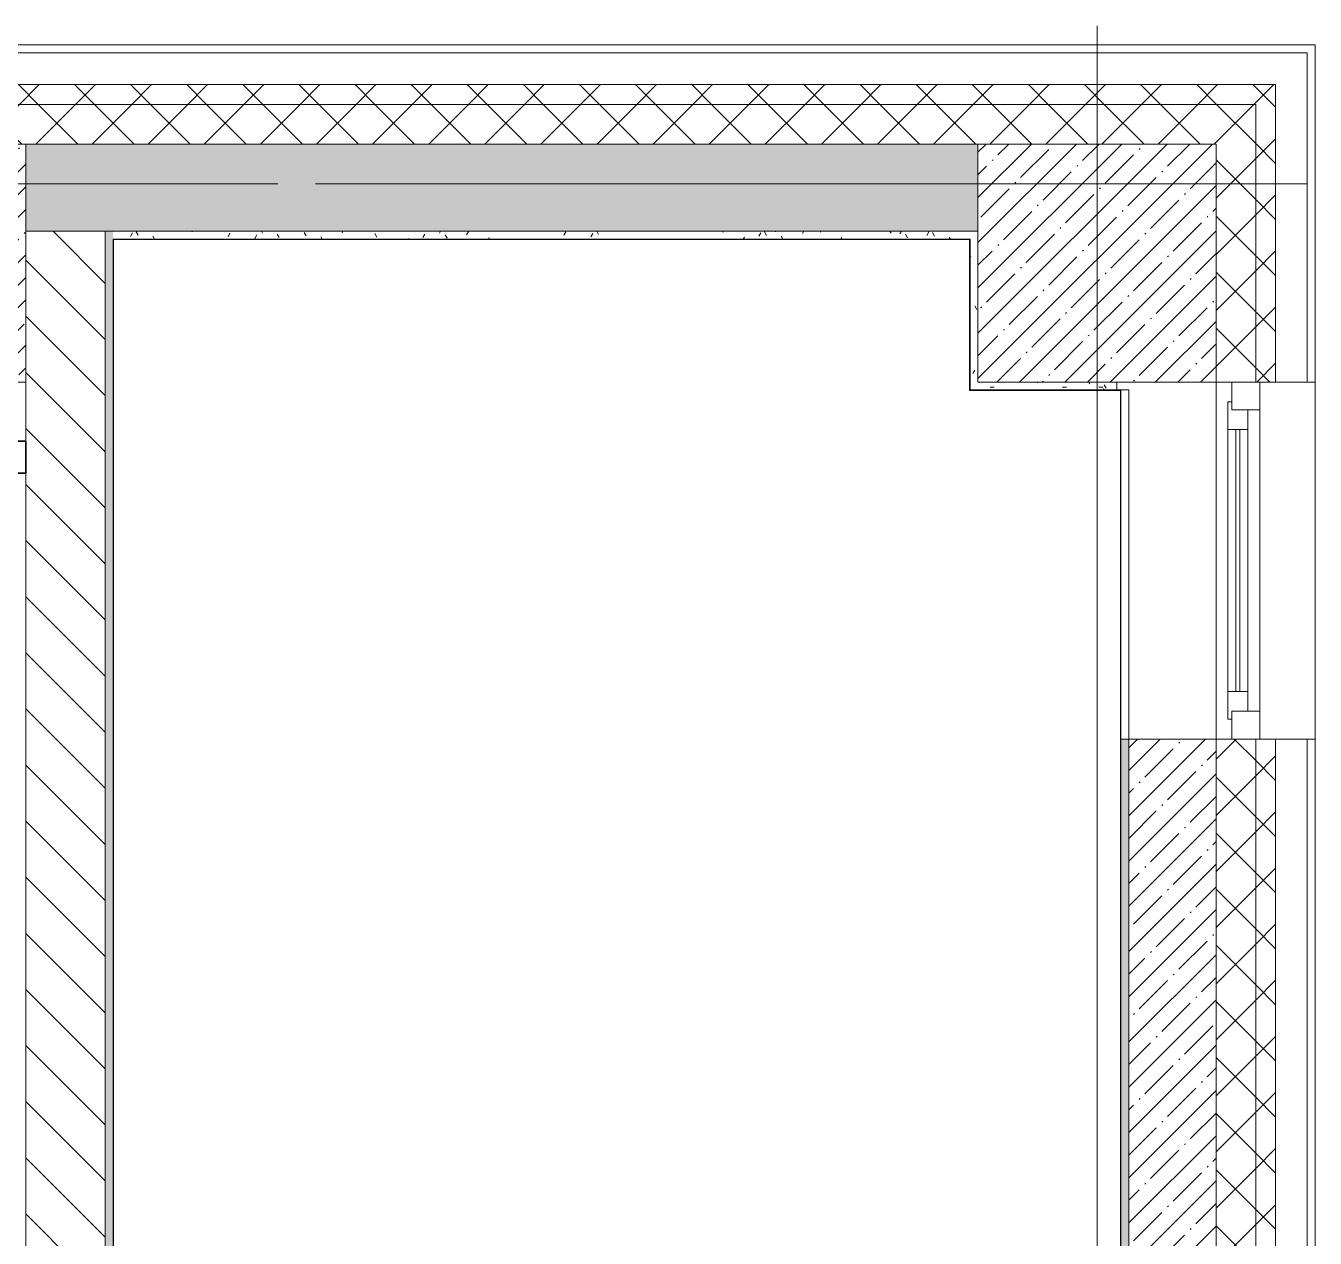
# Model space of a CAD drawing. Header units: millimetres. Extents: x -3456 to 185767, y -8553 to 29000.
# Drawn here: x 30610 to 33860, y 24342 to 27398 of the extents above; entities that cross this region are included whole.
import ezdxf

# ---------------------------------------------------------------- set-up
doc = ezdxf.new("R2010")
doc.units = ezdxf.units.MM
doc.linetypes.add('Осевая', pattern=[3175, 635, -476.25, 1587.5, -476.25])
for name, color, linetype, lineweight in [('A-GLAZ', 7, 'Continuous', 9), ('A-GLAZ-1', 7, 'Continuous', 13), ('A-WALL', 7, 'Continuous', 9), ('A-WALL-2', 7, 'Continuous', 35), ('I-WALL', 7, 'Continuous', 9), ('S-COLS', 7, 'Continuous', 9), ('Оси', 7, 'Continuous', 9), ('Оси-2', 7, 'Осевая', 9)]:
    doc.layers.add(name, color=color, linetype=linetype, lineweight=lineweight)
doc.layers.add('A-WALL-1', color=7, linetype='Continuous', lineweight=9, true_color=0x3c3c3c)
doc.layers.add('A-WALL-FNSH-1', color=7, linetype='Continuous', lineweight=9, true_color=0x3c3c3c)
pattern_1 = [(45, (0, 0), (-70.71068, 70.71068), []), (135, (0, 0), (-70.71068, -70.71068), [])]
pattern_2 = [(45, (0, 0), (-57.02463, 57.02463), []), (45, (57.025, 0), (-57.02463, 57.02463), [100.806, -20.161, 3.353, -16.808])]
pattern_3 = [(0, (0, 0), (121.92, 30.48), [10.058, -81.382, 10.058, -81.382, -487.68]), (0, (0, 0), (121.92, 30.48), [-182.88, 10.058, -172.822, 10.058, -81.382, -213.36]), (0, (0, 0), (121.92, 30.48), [-457.2, 10.058, -50.902, 10.058, -142.342]), (120, (45.72, 15.24), (-87.356454, 90.345817), [10.058, -81.382, 10.058, -81.382, -487.68]), (120, (45.72, 15.24), (-87.356454, 90.345817), [-182.88, 10.058, -172.822, 10.058, -81.382, -213.36]), (120, (45.72, 15.24), (-87.356454, 90.345817), [-457.2, 10.058, -50.902, 10.058, -142.342]), (240, (60.96, 76.2), (-34.563546, -120.825817), [10.058, -81.382, 10.058, -81.382, -487.68]), (240, (60.96, 76.2), (-34.563546, -120.825817), [-182.88, 10.058, -172.822, 10.058, -81.382, -213.36]), (240, (60.96, 76.2), (-34.563546, -120.825817), [-457.2, 10.058, -50.902, 10.058, -142.342])]

# ---------------------------------------------------------------- blocks, each defined once
blk = doc.blocks.new('BSC_Колонна _Прямоугольная - 600х600-V24-План заполнения и маркировки дверных проемов 2 этажа в осях 1-12')
at = {"layer": 'S-COLS'}
h = blk.add_hatch(dxfattribs=at)
h.set_pattern_fill('FP_36', color=256, style=0, pattern_type=2)
h.set_pattern_definition([(45, (-30310, -26800), (-57.02463, 57.02463), []), (45, (-30252.975, -26800), (-57.02463, 57.02463), [100.806, -20.161, 3.353, -16.808])])
h.paths.add_polyline_path([(-300, -300), (300, -300), (300, 300), (-300, 300)])
for p, q in [((300, 300), (-300, 300)), ((-300, 300), (-300, -300)), ((300, -300), (300, 300)), ((-300, -300), (280, -300)), ((280, -300), (300, -300))]:
    blk.add_line(p, q, dxfattribs=at)
blk = doc.blocks.new('120_Окно_СКБ_1Ст - 120_Окно_СКБ_1Ст 900х2500_h_-19906774-План заполнения и маркировки дверных проемов 2 этажа в осях 1-12')
at = {"layer": 'A-GLAZ'}
for p, q in [((450, -5), (-450, -5)), ((-330, -55), (330, -55)), ((330, -65), (-330, -65)), ((-450, -75), (-400, -75)), ((400, -75), (450, -75))]:
    blk.add_line(p, q, dxfattribs=at)
at = {"layer": 'A-GLAZ-1'}
for p, q in [((-450, -75), (-450, -5)), ((-450, -5), (-380, -5)), ((-380, -5), (-380, -75)), ((380, -75), (380, -5)), ((380, -5), (450, -5)), ((450, -5), (450, -75)), ((380, -35), (-380, -35)), ((-380, -35), (-380, -75)), ((-330, -85), (-330, -35)), ((330, -85), (330, -35)), ((380, -75), (380, -35)), ((-380, -75), (-450, -75)), ((-380, -75), (-400, -75)), ((-400, -75), (-400, -85)), ((-400, -85), (400, -85)), ((400, -85), (-400, -85)), ((450, -75), (380, -75)), ((400, -75), (380, -75)), ((400, -85), (400, -75))]:
    blk.add_line(p, q, dxfattribs=at)
blk = doc.blocks.new('Стены наклон_ амфитеатр1 - Стены наклон_ амфитеатр-33007412-План заполнения и маркировки дверных проемов 2 этажа в осях 1-12')
at = {"layer": 'A-WALL-2'}
for p, q in [((30610, 26351.1), (30590, 26351.1)), ((30610, 26270.4), (30610, 26351.1)), ((30590, 26270.4), (30610, 26270.4))]:
    blk.add_line(p, q, dxfattribs=at)

msp = doc.modelspace()

# ---------------------------------------------------------------- hatches: boundary and pattern name
at = {"layer": 'A-WALL'}
h = msp.add_hatch(dxfattribs=at)
h.set_pattern_fill('FP_14', color=256, style=0, pattern_type=2)
h.set_pattern_definition(pattern_1)
h.paths.add_polyline_path([(33710, 27200), (33710, 27250), (19610.3, 27250), (19610.3, 27200), (33643.7, 27200)])
h.paths.add_polyline_path([(16910.3, 27200), (16910.3, 27250), (16010.3, 27250), (16010.3, 27200), (16239.6, 27200)])
h.paths.add_polyline_path([(17810.3, 27200), (18710.3, 27200), (18710.3, 27250), (17810.3, 27250)])
h.paths.add_polyline_path([(13689, 27200), (15110.3, 27200), (15110.3, 27250), (13689, 27250)])
h = msp.add_hatch(dxfattribs=at)
h.set_pattern_fill('FP_14', color=256, style=0, pattern_type=2)
h.set_pattern_definition(pattern_1)
h.paths.add_polyline_path([(33760, 23620), (33760, 25600), (33710, 25600), (33710, 23620)])
h.paths.add_polyline_path([(33760, 26500), (33760, 27250), (33710, 27250), (33710, 26500)])
h = msp.add_hatch(dxfattribs=at)
h.set_pattern_fill('FP_14', color=256, style=0, pattern_type=2)
h.set_pattern_definition(pattern_1)
h.paths.add_polyline_path([(33610, 27100), (33610, 27200), (19610.3, 27200), (19610.3, 27100), (30966.1, 27100)])
h.paths.add_polyline_path([(13689, 27100), (15110.3, 27100), (15110.3, 27200), (13689, 27200), (13689, 27116.1)])
h.paths.add_polyline_path([(17810.3, 27100), (18710.3, 27100), (18710.3, 27200), (17810.3, 27200)])
h.paths.add_polyline_path([(16010.3, 27100), (16910.3, 27100), (16910.3, 27200), (16010.3, 27200)])
h = msp.add_hatch(dxfattribs=at)
h.set_pattern_fill('FP_14', color=256, style=0, pattern_type=2)
h.set_pattern_definition(pattern_1)
h.paths.add_polyline_path([(33710, 23620), (33710, 25600), (33610, 25600), (33610, 23620), (33643.7, 23620)])
h.paths.add_polyline_path([(33710, 26500), (33710, 27200), (33610, 27200), (33610, 26500), (33643.7, 26500)])
at = {"layer": 'I-WALL'}
h = msp.add_hatch(dxfattribs=at)
h.set_pattern_fill('FP_17', color=256, style=0, pattern_type=2)
h.set_pattern_definition(pattern_2)
h.paths.add_polyline_path([(30966.1, 26880), (33010, 26880), (33010, 27100), (30610, 27100), (30610, 26880), (30830, 26880)])
h.paths.add_polyline_path([(30010, 26880), (30010, 27100), (26410, 27100), (26410, 26880), (29627.3, 26880)])
h.paths.add_polyline_path([(25810, 26880), (25810, 27100), (22510, 27100), (22510, 26880), (22933.5, 26880)])
h = msp.add_hatch(dxfattribs=at)
h.set_pattern_fill('FP_13', color=256, style=0, pattern_type=2)
h.set_pattern_definition([(135, (0, 0), (-70.71068, -70.71068), [])])
h.paths.add_polyline_path([(30810, 20790), (30810, 21400), (30610, 21400), (30610, 20790)])
h.paths.add_polyline_path([(30610, 23500), (30810, 23500), (30810, 26880), (30610, 26880), (30610, 25300.3)])
h = msp.add_hatch(dxfattribs=at)
h.set_pattern_fill('FP_89', color=256, style=0, pattern_type=2)
h.set_pattern_definition(pattern_3)
h.paths.add_polyline_path([(30830, 20810), (30830, 26880), (30810, 26880), (30810, 20810)])
h = msp.add_hatch(dxfattribs=at)
h.set_pattern_fill('FP_89', color=256, style=0, pattern_type=2)
h.set_pattern_definition(pattern_3)
h.paths.add_polyline_path([(30830, 26860), (33010, 26860), (33010, 26880), (30830, 26880)])
h = msp.add_hatch(dxfattribs=at)
h.set_pattern_fill('FP_89', color=256, style=0, pattern_type=2)
h.set_pattern_definition(pattern_3)
h.paths.add_polyline_path([(32990, 26480), (33010, 26480), (33010, 26860), (32990, 26859)])
h = msp.add_hatch(dxfattribs=at)
h.set_pattern_fill('FP_89', color=256, style=0, pattern_type=2)
h.set_pattern_definition(pattern_3)
h.paths.add_polyline_path([(33010, 26480), (33360, 26480), (33360, 26500), (33010, 26500)])
h = msp.add_hatch(dxfattribs=at)
h.set_pattern_fill('FP_89', color=256, style=0, pattern_type=2)
h.set_pattern_definition(pattern_3)
h.paths.add_polyline_path([(33370, 22620), (33390, 22620), (33390, 25600), (33370, 25600), (33370, 23207.4)])
h = msp.add_hatch(dxfattribs=at)
h.set_pattern_fill('FP_17', color=256, style=0, pattern_type=2)
h.set_pattern_definition(pattern_2)
h.paths.add_polyline_path([(33390, 22600), (33610, 22600), (33610, 25600), (33390, 25600), (33390, 22620)])
at = {"layer": 'S-COLS'}
h = msp.add_hatch(dxfattribs=at)
h.set_pattern_fill('FP_17', color=256, style=0, pattern_type=2)
h.set_pattern_definition(pattern_2)
h.paths.add_polyline_path([(33010, 26500), (33610, 26500), (33610, 27100), (33010, 27100)])

# ---------------------------------------------------------------- linework, layer by layer
at = {"layer": 'A-WALL'}
for p, q in [((33840, 27330), (19610.3, 27330)), ((33840, 26500), (33840, 27330)), ((33760, 27250), (19610.3, 27250)), ((33760, 26500), (33760, 27250)), ((33710, 27200), (19610.3, 27200)), ((33710, 26500), (33710, 27200)), ((33010, 27100), (30610, 27100)), ((33610, 27100), (33610, 26500)), ((33010, 26880), (30610, 26880)), ((30830, 20810), (30830, 26860)), ((32990, 26860), (30830, 26860)), ((33860, 26500), (33860, 25600)), ((33360, 26480), (33010, 26480)), ((33390, 22600), (33390, 25600)), ((33610, 23620), (33610, 25600)), ((33710, 23620), (33710, 25600)), ((33760, 23620), (33760, 25600)), ((33840, 23620), (33840, 25600))]:
    msp.add_line(p, q, dxfattribs=at)
at = {"layer": 'A-WALL-1'}
for p, q in [((30610, 27100), (33610, 27100)), ((33010, 26500), (33010, 27100)), ((30810, 26880), (30810, 20790)), ((32990, 26860), (32990, 26859)), ((30610, 26500), (30610, 23500)), ((33360, 26500), (33010, 26500)), ((33360, 26480), (33360, 26500)), ((33610, 26500), (33840, 26500)), ((33610, 26500), (33610, 25600)), ((33840, 25600), (33370, 25600))]:
    msp.add_line(p, q, dxfattribs=at)
at = {"layer": 'A-WALL-FNSH-1'}
for p, q in [((33860, 27350), (19610.3, 27350)), ((33860, 26500), (33860, 27350)), ((30831, 20811), (30831, 26859)), ((32990, 26859), (30831, 26859)), ((32989, 26859), (32989, 26479)), ((32990, 26480), (32990, 26859)), ((33840, 26500), (33860, 26500)), ((32989, 26479), (33360, 26479)), ((33010, 26480), (32990, 26480)), ((33360, 26479), (33360, 26480)), ((33369, 25600), (33369, 22620)), ((33370, 25600), (33369, 25600)), ((33370, 23400), (33370, 25600)), ((33860, 25600), (33840, 25600)), ((33860, 23778), (33860, 25600))]:
    msp.add_line(p, q, dxfattribs=at)
at = {"layer": 'I-WALL'}
for p, q in [((33360, 26480), (33390, 26480)), ((33369, 26479), (33360, 26479)), ((33369, 25600), (33369, 26479)), ((33370, 25600), (33370, 26479)), ((33390, 25600), (33390, 26480))]:
    msp.add_line(p, q, dxfattribs=at)
at = {"layer": 'S-COLS'}
for p, q in [((33610, 27100), (33010, 27100)), ((33010, 27100), (33010, 26500)), ((33610, 26500), (33610, 27100)), ((33010, 26500), (33610, 26500))]:
    msp.add_line(p, q, dxfattribs=at)
at = {"layer": 'Оси'}
for p, q in [((33310, 24898.1), (33310, 27398.1)), ((31340, 27000), (33840, 27000))]:
    msp.add_line(p, q, dxfattribs=at)
at = {"layer": 'Оси-2'}
for p, q in [((-28.5, 27000), (31340, 27000)), ((33310, 593.7), (33310, 24898.1))]:
    msp.add_line(p, q, dxfattribs=at)

# ---------------------------------------------------------------- block references
at = {"layer": 'A-GLAZ', "rotation": 269.9999999999999}
msp.add_blockref('120_Окно_СКБ_1Ст - 120_Окно_СКБ_1Ст 900х2500_h_-19906774-План заполнения и маркировки дверных проемов 2 этажа в осях 1-12', (33725, 26050), dxfattribs=at)
at = {"layer": 'A-WALL'}
msp.add_blockref('Стены наклон_ амфитеатр1 - Стены наклон_ амфитеатр-33007412-План заполнения и маркировки дверных проемов 2 этажа в осях 1-12', (0, 0), dxfattribs=at)
at = {"layer": 'S-COLS'}
msp.add_blockref('BSC_Колонна _Прямоугольная - 600х600-V24-План заполнения и маркировки дверных проемов 2 этажа в осях 1-12', (30310, 26800), dxfattribs=at)

doc.saveas('drawing.dxf')
